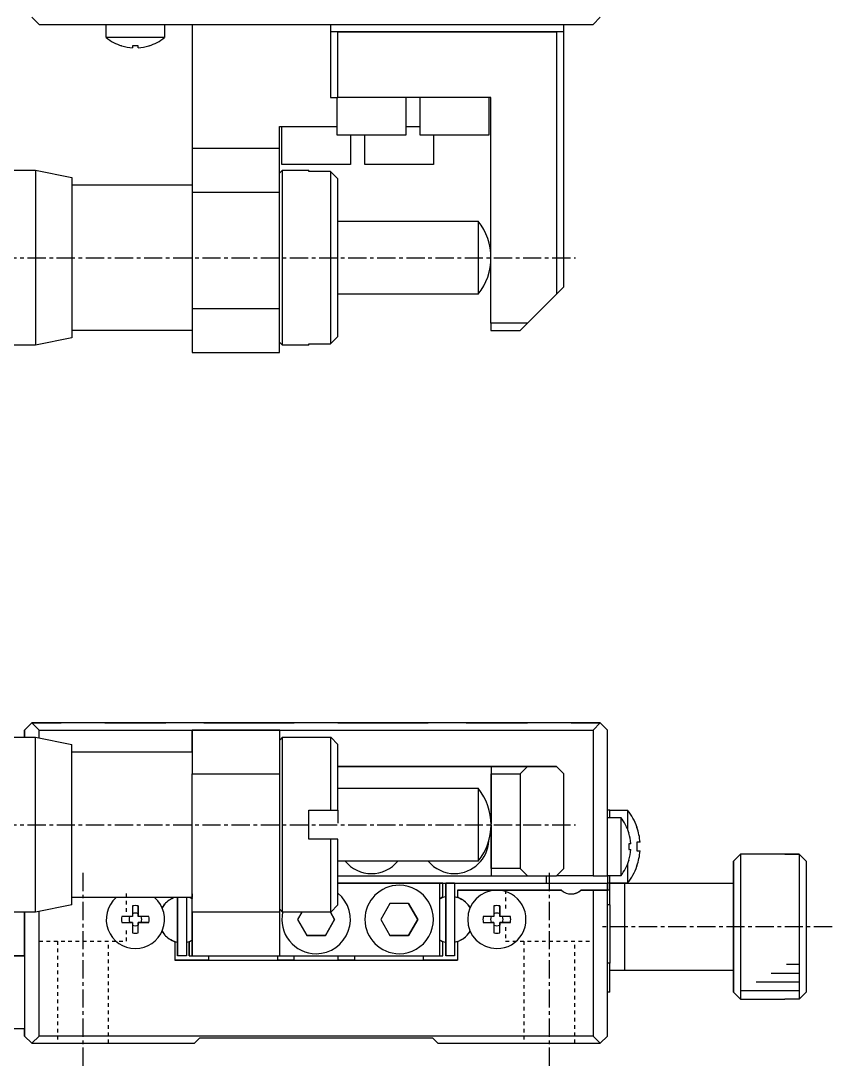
# Model space of a CAD drawing. Extents: x 78 to 245, y 86 to 237.
# Drawn here: x 189 to 244.7, y 85.9 to 157.8 of the extents above; entities that cross this region are included whole.
import ezdxf

# ---------------------------------------------------------------- set-up
doc = ezdxf.new("R2010")
doc.units = 0
doc.linetypes.add('CENTER', pattern=[2, 1.25, -0.25, 0.25, -0.25])
doc.linetypes.add('DOT', pattern=[0.5, 0.25, -0.25])
doc.layers.get('0').update_dxf_attribs({"linetype": 'CONTINUOUS'})
doc.layers.add('CENTER', color=1, linetype='CENTER')

msp = doc.modelspace()

# ---------------------------------------------------------------- linework, layer by layer
at = {"color": 7, "linetype": 'CONTINUOUS'}
for p, q in [((190.267, 157.54), (189.767, 158.04)), ((190.267, 157.54), (228.267, 157.539)), ((194.867, 156.642), (194.867, 157.54)), ((198.867, 157.54), (198.867, 156.642)), ((200.767, 157.54), (200.767, 149.04)), ((210.267, 157.54), (210.267, 157.039)), ((226.267, 157.039), (226.267, 157.539)), ((228.767, 158.039), (228.267, 157.539)), ((226.267, 157.039), (210.267, 157.039)), ((210.267, 157.039), (210.267, 152.539)), ((210.767, 157.039), (210.267, 157.039)), ((210.767, 157.039), (225.767, 157.039)), ((210.767, 152.539), (210.767, 157.039)), ((225.767, 157.039), (225.767, 139.039)), ((226.267, 157.039), (225.767, 157.039)), ((226.267, 139.539), (226.267, 157.039)), ((196.867, 156.642), (194.867, 156.642)), ((195.939, 156.085), (195.917, 156.085)), ((195.939, 156.085), (195.917, 156.085)), ((197.067, 156.084), (196.667, 156.084)), ((196.667, 156.084), (196.667, 155.953)), ((198.867, 156.642), (196.867, 156.642)), ((197.067, 155.953), (197.067, 156.084)), ((197.817, 156.084), (197.796, 156.084)), ((197.817, 156.084), (197.796, 156.084)), ((210.267, 152.539), (210.767, 152.539)), ((210.717, 149.94), (210.717, 152.539)), ((221.267, 152.539), (210.767, 152.539)), ((215.417, 152.539), (215.417, 149.94)), ((216.417, 149.939), (216.417, 152.539)), ((221.117, 152.539), (221.117, 149.939)), ((221.267, 137.039), (221.267, 152.539)), ((206.767, 149.04), (206.767, 150.54)), ((206.767, 150.54), (210.717, 150.539)), ((206.917, 147.94), (206.917, 150.54)), ((215.417, 150.539), (216.417, 150.539)), ((213.067, 149.94), (210.717, 149.94)), ((211.617, 149.94), (211.617, 147.94)), ((212.617, 147.939), (212.617, 149.94)), ((215.417, 149.94), (213.067, 149.94)), ((218.767, 149.939), (216.417, 149.939)), ((217.317, 149.939), (217.317, 147.939)), ((221.117, 149.939), (218.767, 149.939)), ((206.767, 149.04), (200.767, 149.04)), ((206.767, 149.04), (200.767, 149.04)), ((200.767, 149.04), (200.767, 146.04)), ((206.767, 146.04), (206.767, 149.04)), ((180.267, 147.54), (190.017, 147.54)), ((190.017, 147.54), (190.017, 141.673)), ((190.017, 147.54), (192.517, 147.04)), ((206.767, 147.34), (206.967, 147.54)), ((209.267, 147.94), (206.917, 147.94)), ((206.967, 135.54), (206.967, 147.54)), ((206.967, 147.54), (208.767, 147.54)), ((208.767, 147.456), (208.767, 147.54)), ((208.767, 147.456), (208.767, 147.54)), ((210.267, 147.456), (208.767, 147.456)), ((211.617, 147.94), (209.267, 147.94)), ((210.267, 147.456), (210.267, 135.623)), ((210.767, 146.948), (210.267, 147.456)), ((214.967, 147.939), (212.617, 147.939)), ((217.317, 147.939), (214.967, 147.939)), ((192.517, 147.04), (192.517, 141.662)), ((192.517, 147.04), (192.517, 146.54)), ((192.517, 146.79), (192.517, 141.656)), ((192.517, 146.79), (192.517, 146.54)), ((210.767, 136.131), (210.767, 146.948)), ((210.767, 146.183), (210.767, 146.948)), ((192.517, 146.54), (200.767, 146.54)), ((200.767, 146.04), (200.767, 138.04)), ((200.767, 146.04), (206.767, 146.04)), ((206.767, 138.04), (206.767, 146.04)), ((210.767, 144.039), (220.389, 144.039)), ((220.389, 144.039), (220.389, 141.595)), ((190.017, 141.673), (190.017, 135.54)), ((192.517, 141.662), (192.517, 136.04)), ((192.517, 141.656), (192.517, 136.29)), ((220.389, 141.595), (220.389, 139.039)), ((225.767, 139.039), (226.267, 139.539)), ((220.389, 139.039), (210.767, 139.039)), ((225.767, 139.039), (223.767, 137.039)), ((200.767, 138.04), (200.767, 135.04)), ((206.767, 138.04), (200.767, 138.04)), ((206.767, 135.04), (206.767, 138.04)), ((210.767, 136.131), (210.767, 136.896)), ((223.767, 137.039), (221.267, 137.039)), ((221.267, 137.039), (221.267, 136.539)), ((223.267, 136.539), (223.767, 137.039)), ((192.517, 136.04), (190.017, 135.54)), ((200.767, 136.54), (192.517, 136.54)), ((192.517, 136.54), (192.517, 136.29)), ((192.517, 136.54), (192.517, 136.04)), ((210.267, 135.623), (210.767, 136.131)), ((221.267, 136.539), (223.267, 136.539)), ((190.017, 135.54), (180.267, 135.54)), ((206.967, 135.54), (206.767, 135.74)), ((208.767, 135.54), (206.967, 135.54)), ((208.767, 135.623), (210.267, 135.623)), ((208.767, 135.54), (208.767, 135.623)), ((208.767, 135.54), (208.767, 135.623)), ((200.767, 135.04), (206.767, 135.04)), ((189.267, 109.119), (189.767, 109.619)), ((189.768, 109.619), (189.268, 109.119)), ((189.767, 109.619), (191.767, 109.619)), ((189.768, 109.619), (189.767, 109.619)), ((228.768, 109.619), (189.768, 109.619)), ((190.268, 109.119), (189.768, 109.619)), ((194.768, 109.619), (198.967, 109.619)), ((201.567, 109.619), (207.767, 109.619)), ((207.267, 109.619), (207.768, 109.619)), ((207.267, 109.619), (207.768, 109.619)), ((210.768, 109.619), (216.967, 109.619)), ((210.768, 109.619), (211.267, 109.619)), ((210.768, 109.619), (211.267, 109.619)), ((219.567, 109.619), (223.767, 109.619)), ((226.768, 109.619), (228.767, 109.619)), ((228.768, 109.619), (228.268, 109.119)), ((228.767, 109.619), (228.768, 109.619)), ((229.268, 109.119), (228.768, 109.619)), ((180.268, 108.619), (190.018, 108.619)), ((189.267, 108.619), (189.267, 109.119)), ((189.267, 109.119), (189.268, 109.119)), ((189.268, 109.119), (189.268, 108.619)), ((190.018, 108.619), (192.518, 108.119)), ((190.268, 109.119), (200.768, 109.119)), ((190.268, 108.57), (190.268, 109.119)), ((200.768, 107.619), (200.768, 109.119)), ((200.768, 109.119), (200.768, 106.119)), ((200.768, 109.119), (206.768, 109.119)), ((206.768, 109.119), (200.768, 109.119)), ((200.768, 109.119), (200.768, 109.119)), ((206.768, 109.119), (228.268, 109.119)), ((206.768, 106.119), (206.768, 109.119)), ((206.768, 109.119), (206.768, 109.119)), ((206.768, 108.42), (206.968, 108.619)), ((206.968, 108.619), (210.268, 108.619)), ((210.268, 108.619), (210.768, 108.119)), ((228.268, 109.119), (228.268, 99.119)), ((229.268, 99.119), (229.268, 109.119)), ((192.518, 107.619), (200.768, 107.619)), ((221.268, 106.619), (210.768, 106.619)), ((210.768, 106.619), (225.768, 106.619)), ((223.768, 106.619), (221.268, 106.619)), ((221.268, 106.619), (221.268, 102.66)), ((221.268, 106.619), (221.268, 106.619)), ((221.268, 106.619), (221.268, 106.119)), ((223.268, 106.119), (223.768, 106.619)), ((225.768, 106.619), (223.768, 106.619)), ((225.768, 106.619), (225.768, 106.619)), ((225.768, 106.619), (226.268, 106.119)), ((200.768, 96.619), (200.768, 106.119)), ((200.768, 106.119), (206.768, 106.119)), ((206.768, 96.619), (206.768, 106.119)), ((221.268, 99.619), (221.268, 106.119)), ((221.268, 106.119), (223.268, 106.119)), ((223.268, 106.119), (223.268, 99.619)), ((226.268, 99.619), (226.268, 106.119)), ((210.768, 105.119), (220.39, 105.119)), ((220.39, 105.119), (220.39, 100.119)), ((208.768, 101.619), (208.768, 103.619)), ((208.768, 103.619), (210.268, 103.619)), ((210.268, 103.619), (210.768, 103.619)), ((210.768, 103.62), (210.768, 102.725)), ((229.417, 103.619), (229.268, 103.619)), ((229.417, 103.619), (229.268, 103.619)), ((229.417, 103.619), (230.64, 103.619)), ((229.417, 103.119), (229.417, 103.619)), ((229.417, 103.619), (229.417, 103.619)), ((229.417, 103.619), (229.417, 103.619)), ((230.64, 103.619), (230.64, 102.305)), ((229.268, 103.119), (230.166, 103.119)), ((230.166, 103.119), (230.166, 99.119)), ((221.268, 102.579), (221.268, 99.119)), ((230.723, 102.048), (230.723, 102.069)), ((230.723, 102.069), (230.723, 102.048)), ((231.282, 102.436), (231.282, 102.469)), ((231.282, 102.469), (231.282, 102.436)), ((210.268, 101.619), (208.768, 101.619)), ((210.768, 101.619), (210.268, 101.619)), ((231.495, 101.419), (231.282, 101.419)), ((231.282, 101.419), (231.282, 100.819)), ((230.855, 101.319), (230.723, 101.319)), ((230.723, 101.319), (230.723, 100.919)), ((230.723, 100.919), (230.855, 100.919)), ((231.282, 100.819), (231.495, 100.819)), ((237.917, 100.119), (238.417, 100.619)), ((238.417, 100.619), (241.417, 100.619)), ((238.417, 90.619), (238.417, 100.619)), ((241.417, 100.619), (241.417, 100.594)), ((220.39, 100.119), (210.768, 100.119)), ((230.64, 99.934), (230.64, 98.619)), ((230.723, 100.191), (230.723, 100.169)), ((230.723, 100.169), (230.723, 100.191)), ((237.917, 100.119), (237.917, 91.119)), ((237.917, 98.619), (237.917, 100.119)), ((241.417, 100.594), (242.417, 100.594)), ((242.417, 100.594), (241.417, 100.594)), ((242.417, 100.594), (242.417, 90.645)), ((242.917, 100.092), (242.417, 100.594)), ((242.917, 91.147), (242.917, 100.092)), ((223.268, 99.619), (221.268, 99.619)), ((221.268, 99.619), (221.268, 99.119)), ((223.768, 99.119), (223.268, 99.619)), ((226.268, 99.619), (225.768, 99.119)), ((231.282, 99.803), (231.282, 99.769)), ((231.282, 99.769), (231.282, 99.803)), ((210.768, 99.119), (221.268, 99.119)), ((217.768, 98.619), (210.768, 98.619)), ((210.768, 98.619), (217.768, 98.619)), ((210.768, 98.619), (225.067, 98.619)), ((217.768, 93.619), (217.768, 98.619)), ((217.968, 98.619), (217.768, 98.619)), ((217.768, 98.619), (217.768, 98.619)), ((217.968, 97.664), (217.968, 98.619)), ((218.167, 98.619), (218.167, 97.678)), ((218.168, 93.619), (218.168, 98.619)), ((218.768, 98.619), (218.168, 98.619)), ((218.768, 98.619), (229.267, 98.619)), ((218.768, 98.619), (218.768, 93.619)), ((221.268, 99.119), (223.768, 99.119)), ((221.268, 99.119), (221.268, 99.119)), ((223.768, 99.119), (225.768, 99.119)), ((225.067, 98.619), (225.067, 99.119)), ((228.268, 99.119), (225.768, 99.119)), ((228.268, 99.119), (229.268, 99.119)), ((229.267, 99.119), (229.267, 98.619)), ((229.267, 98.619), (229.267, 98.119)), ((229.267, 98.119), (229.267, 98.619)), ((230.166, 99.119), (229.268, 99.119)), ((229.417, 98.619), (229.417, 99.119)), ((229.417, 98.619), (230.417, 98.619)), ((230.64, 98.619), (229.417, 98.619)), ((229.417, 98.119), (229.417, 98.619)), ((230.417, 98.619), (237.917, 98.619)), ((230.417, 98.619), (230.417, 92.619)), ((230.417, 98.619), (230.417, 92.619)), ((237.917, 98.619), (237.917, 92.619)), ((237.917, 92.619), (237.917, 98.619)), ((200.768, 97.871), (200.768, 97.619)), ((218.167, 97.769), (218.167, 97.678)), ((218.167, 97.769), (218.167, 97.678)), ((218.167, 97.769), (218.167, 97.678)), ((218.167, 97.769), (218.167, 97.678)), ((218.167, 97.769), (218.167, 97.678)), ((218.167, 97.769), (218.167, 97.678)), ((218.167, 97.769), (218.167, 97.678)), ((218.167, 97.678), (218.167, 97.769)), ((218.167, 97.678), (218.167, 97.769)), ((218.167, 97.678), (218.167, 97.769)), ((218.167, 97.678), (218.167, 97.769)), ((218.167, 97.678), (218.167, 97.769)), ((218.167, 97.678), (218.167, 97.769)), ((218.167, 97.678), (218.167, 97.769)), ((218.168, 97.769), (218.168, 94.469)), ((218.168, 97.678), (218.168, 97.769)), ((221.667, 98.119), (218.967, 98.119)), ((218.967, 98.119), (218.967, 97.664)), ((218.967, 98.119), (218.968, 98.119)), ((218.968, 98.119), (221.668, 98.119)), ((218.968, 98.119), (218.968, 97.664)), ((226.105, 98.119), (221.668, 98.119)), ((221.668, 98.119), (226.106, 98.119)), ((222.267, 98.119), (226.106, 98.119)), ((222.267, 98.119), (226.105, 98.119)), ((222.268, 98.119), (226.106, 98.119)), ((222.268, 98.119), (226.106, 98.119)), ((226.106, 98.119), (226.106, 98.119)), ((226.768, 97.869), (226.783, 97.87)), ((226.783, 97.87), (226.812, 97.87)), ((226.812, 97.87), (226.841, 97.872)), ((226.841, 97.872), (226.87, 97.875)), ((226.87, 97.875), (226.899, 97.878)), ((226.899, 97.878), (226.956, 97.887)), ((226.956, 97.887), (226.993, 97.895)), ((226.993, 97.895), (227.035, 97.906)), ((227.035, 97.906), (227.066, 97.915)), ((227.066, 97.915), (227.097, 97.925)), ((227.097, 97.925), (227.127, 97.936)), ((227.127, 97.936), (227.156, 97.948)), ((227.156, 97.948), (227.215, 97.975)), ((227.215, 97.975), (227.271, 98.005)), ((227.271, 98.005), (227.307, 98.027)), ((227.307, 98.027), (227.339, 98.049)), ((227.339, 98.049), (227.37, 98.071)), ((227.37, 98.071), (227.4, 98.095)), ((227.4, 98.095), (227.429, 98.119)), ((227.428, 98.119), (228.267, 98.119)), ((227.428, 98.119), (228.267, 98.119)), ((228.267, 98.119), (227.428, 98.119)), ((227.429, 98.119), (228.268, 98.119)), ((227.429, 98.119), (228.268, 98.119)), ((227.429, 98.119), (228.268, 98.119)), ((228.267, 98.119), (229.267, 98.119)), ((228.268, 98.119), (228.268, 88.119)), ((229.268, 98.119), (228.268, 98.119)), ((229.267, 98.119), (229.267, 98.119)), ((229.267, 98.119), (229.267, 98.119)), ((229.268, 98.119), (229.267, 98.119)), ((229.268, 88.119), (229.268, 98.119)), ((229.417, 98.119), (229.268, 98.119)), ((229.417, 98.119), (229.268, 98.119)), ((229.417, 98.119), (229.268, 98.119)), ((229.417, 98.119), (229.268, 98.119)), ((229.417, 97.119), (229.417, 98.119)), ((192.518, 97.119), (190.018, 96.619)), ((200.768, 97.619), (192.518, 97.619)), ((196.668, 97.048), (196.668, 96.319)), ((197.068, 97.048), (197.068, 96.506)), ((197.068, 96.319), (197.068, 97.048)), ((199.491, 97.619), (199.274, 97.494)), ((199.768, 93.619), (199.768, 97.619)), ((199.768, 97.619), (199.768, 94.469)), ((200.368, 97.619), (200.368, 93.619)), ((200.644, 97.619), (200.768, 97.548)), ((200.768, 97.548), (200.645, 97.619)), ((200.767, 97.548), (200.767, 97.545)), ((200.767, 97.545), (200.767, 97.548)), ((200.768, 93.619), (200.768, 97.619)), ((210.768, 97.119), (210.268, 96.619)), ((214.333, 97.219), (213.698, 96.119)), ((215.603, 97.219), (214.333, 97.219)), ((215.603, 97.219), (216.238, 96.119)), ((216.238, 96.119), (215.603, 97.219)), ((217.968, 97.664), (217.768, 97.548)), ((218.967, 97.664), (219.234, 97.51)), ((218.967, 97.664), (218.968, 97.664)), ((218.968, 97.664), (219.261, 97.494)), ((221.468, 97.048), (221.468, 96.319)), ((221.868, 97.048), (221.868, 96.506)), ((221.868, 96.319), (221.868, 97.048)), ((229.417, 97.119), (229.417, 93.119)), ((190.018, 96.619), (180.268, 96.619)), ((189.267, 94.369), (189.267, 96.619)), ((189.267, 96.619), (189.267, 95.619)), ((189.267, 93.619), (189.267, 96.619)), ((189.268, 96.619), (189.268, 88.119)), ((190.268, 88.119), (190.268, 96.669)), ((196.668, 96.319), (195.939, 96.319)), ((197.068, 96.506), (197.068, 96.319)), ((197.796, 96.319), (197.068, 96.319)), ((200.768, 96.619), (200.768, 93.619)), ((206.768, 96.619), (200.768, 96.619)), ((206.968, 96.619), (206.768, 96.819)), ((206.768, 93.619), (206.768, 96.619)), ((210.268, 96.619), (206.968, 96.619)), ((208.286, 96.619), (207.998, 96.119)), ((210.249, 96.619), (210.538, 96.119)), ((210.538, 96.119), (210.249, 96.619)), ((221.468, 96.319), (220.739, 96.319)), ((221.868, 96.506), (221.868, 96.319)), ((222.596, 96.319), (221.868, 96.319)), ((189.267, 95.619), (189.267, 94.369)), ((195.939, 95.919), (196.481, 95.919)), ((195.939, 95.919), (196.668, 95.919)), ((196.668, 95.919), (196.481, 95.919)), ((196.668, 95.919), (196.668, 95.191)), ((197.254, 95.919), (197.068, 95.919)), ((197.068, 95.919), (197.796, 95.919)), ((197.068, 95.919), (197.068, 95.733)), ((197.068, 95.191), (197.068, 95.919)), ((197.068, 95.191), (197.068, 95.733)), ((197.796, 95.919), (197.254, 95.919)), ((207.998, 96.119), (208.633, 95.019)), ((210.538, 96.119), (209.903, 95.019)), ((209.903, 95.019), (210.538, 96.119)), ((213.698, 96.119), (214.333, 95.019)), ((216.238, 96.119), (215.603, 95.019)), ((215.603, 95.019), (216.238, 96.119)), ((220.739, 95.919), (221.281, 95.919)), ((220.739, 95.919), (221.468, 95.919)), ((221.468, 95.919), (221.281, 95.919)), ((221.468, 95.919), (221.468, 95.191)), ((221.868, 95.919), (221.868, 95.733)), ((222.054, 95.919), (221.868, 95.919)), ((221.868, 95.191), (221.868, 95.919)), ((221.868, 95.919), (222.596, 95.919)), ((221.868, 95.191), (221.868, 95.733)), ((222.596, 95.919), (222.054, 95.919)), ((209.903, 95.019), (208.633, 95.019)), ((208.633, 95.019), (209.903, 95.019)), ((215.603, 95.019), (214.333, 95.019)), ((214.333, 95.019), (215.603, 95.019)), ((199.274, 94.745), (199.568, 94.575)), ((199.568, 94.575), (199.568, 93.319)), ((199.767, 94.561), (199.767, 93.619)), ((199.767, 94.561), (199.767, 94.469)), ((199.767, 94.469), (199.767, 94.561)), ((199.767, 94.561), (199.767, 94.469)), ((199.767, 94.469), (199.767, 94.561)), ((199.767, 94.561), (199.767, 94.469)), ((199.767, 94.469), (199.767, 94.561)), ((199.767, 94.561), (199.767, 94.469)), ((199.767, 94.469), (199.767, 94.561)), ((199.767, 94.561), (199.767, 94.469)), ((199.767, 94.469), (199.767, 94.561)), ((199.767, 94.561), (199.767, 94.469)), ((199.767, 94.469), (199.767, 94.561)), ((199.767, 94.469), (199.767, 94.561)), ((199.767, 94.56), (199.767, 94.469)), ((199.768, 94.469), (199.768, 94.561)), ((200.768, 94.691), (200.567, 94.575)), ((200.567, 93.619), (200.567, 94.575)), ((200.567, 94.575), (200.568, 94.575)), ((200.568, 94.575), (200.768, 94.691)), ((200.568, 94.575), (200.568, 93.619)), ((217.768, 94.69), (217.968, 94.575)), ((217.968, 93.619), (217.968, 94.575)), ((218.167, 94.561), (218.167, 94.469)), ((218.167, 94.469), (218.167, 94.561)), ((218.167, 94.561), (218.167, 94.469)), ((218.167, 94.469), (218.167, 94.561)), ((218.167, 94.561), (218.167, 94.469)), ((218.167, 94.469), (218.167, 94.561)), ((218.167, 94.561), (218.167, 94.469)), ((218.167, 94.469), (218.167, 94.561)), ((218.167, 94.561), (218.167, 94.469)), ((218.167, 94.469), (218.167, 94.561)), ((218.167, 94.561), (218.167, 94.469)), ((218.167, 94.469), (218.167, 94.561)), ((218.167, 94.469), (218.167, 94.561)), ((218.167, 94.561), (218.167, 93.619)), ((218.167, 94.56), (218.167, 94.469)), ((218.168, 94.469), (218.168, 94.561)), ((219.234, 94.729), (218.967, 94.575)), ((218.967, 94.575), (218.967, 93.319)), ((218.968, 94.575), (218.967, 94.575)), ((219.261, 94.745), (218.968, 94.575)), ((218.968, 94.575), (218.968, 93.319)), ((189.267, 93.619), (180.767, 93.619)), ((182.267, 93.619), (189.267, 93.619)), ((189.267, 93.619), (189.267, 88.619)), ((189.267, 93.619), (189.267, 93.619)), ((199.767, 93.619), (199.768, 93.619)), ((200.368, 93.619), (199.768, 93.619)), ((200.568, 93.619), (200.567, 93.619)), ((200.568, 93.619), (200.768, 93.619)), ((200.768, 93.619), (206.768, 93.619)), ((200.768, 93.619), (200.768, 93.619)), ((201.917, 93.319), (201.917, 93.619)), ((206.617, 93.619), (206.617, 93.319)), ((206.768, 93.619), (217.768, 93.619)), ((207.767, 93.319), (207.767, 93.619)), ((210.767, 93.619), (210.767, 93.319)), ((211.917, 93.319), (211.917, 93.619)), ((216.617, 93.619), (216.617, 93.319)), ((217.768, 93.619), (217.968, 93.619)), ((218.167, 93.619), (218.168, 93.619)), ((218.768, 93.619), (218.168, 93.619)), ((199.568, 93.319), (218.968, 93.319)), ((201.767, 93.319), (199.568, 93.319)), ((201.917, 93.319), (201.767, 93.319)), ((201.767, 93.319), (201.917, 93.319)), ((201.767, 93.319), (201.768, 93.319)), ((201.768, 93.319), (206.768, 93.319)), ((206.768, 93.319), (206.617, 93.319)), ((206.617, 93.319), (206.767, 93.319)), ((206.768, 93.319), (206.767, 93.319)), ((207.767, 93.319), (206.768, 93.319)), ((207.517, 93.319), (211.017, 93.319)), ((207.517, 93.319), (211.017, 93.319)), ((211.767, 93.319), (210.767, 93.319)), ((211.767, 93.319), (211.917, 93.319)), ((211.767, 93.319), (211.768, 93.319)), ((211.917, 93.319), (211.767, 93.319)), ((211.768, 93.319), (216.768, 93.319)), ((216.617, 93.319), (216.767, 93.319)), ((216.768, 93.319), (216.617, 93.319)), ((216.768, 93.319), (216.767, 93.319)), ((218.967, 93.319), (216.768, 93.319)), ((218.968, 93.319), (218.967, 93.319)), ((229.417, 91.119), (229.417, 93.119)), ((230.417, 92.619), (229.417, 92.619)), ((237.917, 92.619), (230.417, 92.619)), ((237.917, 91.119), (237.917, 92.619)), ((229.417, 91.119), (229.268, 91.119)), ((238.417, 90.619), (237.917, 91.119)), ((241.417, 90.619), (238.417, 90.619)), ((241.417, 90.645), (241.417, 90.619)), ((242.417, 90.645), (241.417, 90.645)), ((242.417, 90.645), (242.917, 91.147)), ((189.267, 88.619), (182.267, 88.619)), ((189.267, 88.119), (189.267, 88.619)), ((189.767, 87.619), (189.267, 88.119)), ((189.268, 88.119), (189.267, 88.119)), ((189.268, 88.119), (189.768, 87.619)), ((189.768, 87.619), (190.268, 88.119)), ((228.268, 88.119), (190.268, 88.119)), ((201.268, 87.969), (200.918, 87.619)), ((217.268, 87.969), (201.268, 87.969)), ((217.267, 87.969), (217.617, 87.619)), ((217.618, 87.619), (217.268, 87.969)), ((228.268, 88.119), (228.768, 87.619)), ((228.768, 87.619), (229.268, 88.119)), ((189.767, 87.619), (189.768, 87.619)), ((189.768, 87.619), (200.918, 87.619)), ((217.617, 87.619), (217.618, 87.619)), ((217.618, 87.619), (228.768, 87.619))]:
    msp.add_line(p, q, dxfattribs=at)
at = {"color": 9, "linetype": 'CONTINUOUS'}
for p, q in [((229.417, 98.619), (229.267, 98.619)), ((219.261, 97.494), (219.261, 97.494)), ((219.59, 97.242), (219.59, 97.242)), ((229.417, 97.119), (229.268, 97.119)), ((219.59, 94.997), (219.59, 94.997)), ((219.261, 94.745), (219.261, 94.745)), ((229.417, 93.119), (229.268, 93.119))]:
    msp.add_line(p, q, dxfattribs=at)
at = {"color": 3, "linetype": 'DOT'}
for p, q in [((196.267, 96.648), (196.267, 98.119)), ((222.268, 98.119), (222.268, 96.648)), ((196.268, 94.619), (196.268, 95.59)), ((222.267, 95.59), (222.267, 94.619)), ((190.267, 94.619), (196.267, 94.619)), ((191.517, 94.619), (191.517, 87.619)), ((195.018, 87.619), (195.018, 94.619)), ((222.267, 94.619), (228.267, 94.619)), ((223.517, 94.619), (223.517, 87.619)), ((227.017, 87.619), (227.017, 94.619))]:
    msp.add_line(p, q, dxfattribs=at)
at = {"color": 3, "linetype": 'CONTINUOUS'}
for p, q in [((242.417, 93.019), (241.535, 93.019)), ((242.417, 92.419), (240.496, 92.419)), ((242.417, 91.819), (239.456, 91.819)), ((242.417, 91.219), (238.417, 91.219))]:
    msp.add_line(p, q, dxfattribs=at)
at = {"color": 7, "linetype": 'CONTINUOUS'}
for points in [[(190.018, 96.62, 0), (190.018, 96.621, 0), (190.018, 96.627, 0), (190.018, 96.636, 0), (190.018, 96.648, 0), (190.018, 96.665, 0), (190.018, 96.684, 0), (190.018, 96.708, 0), (190.018, 96.735, 0), (190.018, 96.765, 0), (190.018, 96.799, 0), (190.018, 96.837, 0), (190.018, 96.878, 0), (190.018, 96.922, 0), (190.018, 96.97, 0), (190.018, 97.022, 0), (190.018, 97.076, 0), (190.018, 97.134, 0), (190.018, 97.195, 0), (190.018, 97.26, 0), (190.018, 97.328, 0), (190.018, 97.399, 0), (190.018, 97.473, 0), (190.018, 97.55, 0), (190.018, 97.631, 0), (190.018, 97.714, 0), (190.018, 97.8, 0), (190.018, 97.889, 0), (190.018, 97.981, 0), (190.018, 98.076, 0), (190.018, 98.174, 0), (190.018, 98.274, 0), (190.018, 98.377, 0), (190.018, 98.482, 0), (190.018, 98.59, 0), (190.018, 98.7, 0), (190.018, 98.813, 0), (190.018, 98.928, 0), (190.018, 99.045, 0), (190.018, 99.165, 0), (190.018, 99.286, 0), (190.018, 99.409, 0), (190.018, 99.535, 0), (190.018, 99.662, 0), (190.018, 99.791, 0), (190.018, 99.922, 0), (190.018, 100.054, 0), (190.018, 100.188, 0), (190.018, 100.323, 0), (190.018, 100.46, 0), (190.018, 100.598, 0), (190.018, 100.737, 0), (190.018, 100.878, 0), (190.018, 101.019, 0), (190.018, 101.162, 0), (190.018, 101.305, 0), (190.018, 101.449, 0), (190.018, 101.594, 0), (190.018, 101.739, 0), (190.018, 101.885, 0), (190.018, 102.031, 0), (190.018, 102.178, 0), (190.018, 102.325, 0), (190.018, 102.472, 0), (190.018, 102.619, 0), (190.018, 102.767, 0), (190.018, 102.914, 0), (190.018, 103.061, 0), (190.018, 103.208, 0), (190.018, 103.354, 0), (190.018, 103.5, 0), (190.018, 103.645, 0), (190.018, 103.79, 0), (190.018, 103.934, 0), (190.018, 104.077, 0), (190.018, 104.22, 0), (190.018, 104.361, 0), (190.018, 104.502, 0), (190.018, 104.641, 0), (190.018, 104.779, 0), (190.018, 104.916, 0), (190.018, 105.051, 0), (190.018, 105.185, 0), (190.018, 105.317, 0), (190.018, 105.448, 0), (190.018, 105.577, 0), (190.018, 105.704, 0), (190.018, 105.829, 0), (190.018, 105.953, 0), (190.018, 106.074, 0), (190.018, 106.194, 0), (190.018, 106.311, 0), (190.018, 106.426, 0), (190.018, 106.539, 0), (190.018, 106.649, 0), (190.018, 106.757, 0), (190.018, 106.862, 0), (190.018, 106.965, 0), (190.018, 107.065, 0), (190.018, 107.163, 0), (190.018, 107.258, 0), (190.018, 107.35, 0), (190.018, 107.439, 0), (190.018, 107.525, 0), (190.018, 107.608, 0), (190.018, 107.689, 0), (190.018, 107.766, 0), (190.018, 107.84, 0), (190.018, 107.911, 0), (190.018, 107.979, 0), (190.018, 108.043, 0), (190.018, 108.105, 0), (190.018, 108.163, 0), (190.018, 108.217, 0), (190.018, 108.269, 0), (190.018, 108.317, 0), (190.018, 108.361, 0), (190.018, 108.402, 0), (190.018, 108.44, 0), (190.018, 108.474, 0), (190.018, 108.504, 0), (190.018, 108.531, 0), (190.018, 108.555, 0), (190.018, 108.574, 0), (190.018, 108.591, 0), (190.018, 108.603, 0), (190.018, 108.612, 0), (190.018, 108.618, 0), (190.018, 108.619, 0)], [(206.968, 96.62, 0), (206.968, 96.621, 0), (206.968, 96.627, 0), (206.968, 96.636, 0), (206.968, 96.648, 0), (206.968, 96.665, 0), (206.968, 96.684, 0), (206.968, 96.708, 0), (206.968, 96.735, 0), (206.968, 96.765, 0), (206.968, 96.799, 0), (206.968, 96.837, 0), (206.968, 96.878, 0), (206.968, 96.922, 0), (206.968, 96.97, 0), (206.968, 97.022, 0), (206.968, 97.076, 0), (206.968, 97.134, 0), (206.968, 97.195, 0), (206.968, 97.26, 0), (206.968, 97.328, 0), (206.968, 97.399, 0), (206.968, 97.473, 0), (206.968, 97.55, 0), (206.968, 97.631, 0), (206.968, 97.714, 0), (206.968, 97.8, 0), (206.968, 97.889, 0), (206.968, 97.981, 0), (206.968, 98.076, 0), (206.968, 98.174, 0), (206.968, 98.274, 0), (206.968, 98.377, 0), (206.968, 98.482, 0), (206.968, 98.59, 0), (206.968, 98.7, 0), (206.968, 98.813, 0), (206.968, 98.928, 0), (206.968, 99.045, 0), (206.968, 99.165, 0), (206.968, 99.286, 0), (206.968, 99.409, 0), (206.968, 99.535, 0), (206.968, 99.662, 0), (206.968, 99.791, 0), (206.968, 99.922, 0), (206.968, 100.054, 0), (206.968, 100.188, 0), (206.968, 100.323, 0), (206.968, 100.46, 0), (206.968, 100.598, 0), (206.968, 100.737, 0), (206.968, 100.878, 0), (206.968, 101.019, 0), (206.968, 101.162, 0), (206.968, 101.305, 0), (206.968, 101.449, 0), (206.968, 101.594, 0), (206.968, 101.739, 0), (206.968, 101.885, 0), (206.968, 102.031, 0), (206.968, 102.178, 0), (206.968, 102.325, 0), (206.968, 102.472, 0), (206.968, 102.619, 0), (206.968, 102.767, 0), (206.968, 102.914, 0), (206.968, 103.061, 0), (206.968, 103.208, 0), (206.968, 103.354, 0), (206.968, 103.5, 0), (206.968, 103.645, 0), (206.968, 103.79, 0), (206.968, 103.934, 0), (206.968, 104.077, 0), (206.968, 104.22, 0), (206.968, 104.361, 0), (206.968, 104.502, 0), (206.968, 104.641, 0), (206.968, 104.779, 0), (206.968, 104.916, 0), (206.968, 105.051, 0), (206.968, 105.185, 0), (206.968, 105.317, 0), (206.968, 105.448, 0), (206.968, 105.577, 0), (206.968, 105.704, 0), (206.968, 105.829, 0), (206.968, 105.953, 0), (206.968, 106.074, 0), (206.968, 106.194, 0), (206.968, 106.311, 0), (206.968, 106.426, 0), (206.968, 106.539, 0), (206.968, 106.649, 0), (206.968, 106.757, 0), (206.968, 106.862, 0), (206.968, 106.965, 0), (206.968, 107.065, 0), (206.968, 107.163, 0), (206.968, 107.258, 0), (206.968, 107.35, 0), (206.968, 107.439, 0), (206.968, 107.525, 0), (206.968, 107.608, 0), (206.968, 107.689, 0), (206.968, 107.766, 0), (206.968, 107.84, 0), (206.968, 107.911, 0), (206.968, 107.979, 0), (206.968, 108.043, 0), (206.968, 108.105, 0), (206.968, 108.163, 0), (206.968, 108.217, 0), (206.968, 108.269, 0), (206.968, 108.317, 0), (206.968, 108.361, 0), (206.968, 108.402, 0), (206.968, 108.44, 0), (206.968, 108.474, 0), (206.968, 108.504, 0), (206.968, 108.531, 0), (206.968, 108.555, 0), (206.968, 108.574, 0), (206.968, 108.591, 0), (206.968, 108.603, 0), (206.968, 108.612, 0), (206.968, 108.618, 0), (206.968, 108.619, 0)], [(210.268, 103.619, 0), (210.268, 103.684, 0), (210.268, 103.749, 0), (210.268, 103.813, 0), (210.268, 103.878, 0), (210.268, 103.942, 0), (210.268, 104.006, 0), (210.268, 104.07, 0), (210.268, 104.134, 0), (210.268, 104.197, 0), (210.268, 104.261, 0), (210.268, 104.324, 0), (210.268, 104.387, 0), (210.268, 104.45, 0), (210.268, 104.512, 0), (210.268, 104.575, 0), (210.268, 104.637, 0), (210.268, 104.698, 0), (210.268, 104.76, 0), (210.268, 104.821, 0), (210.268, 104.882, 0), (210.268, 104.943, 0), (210.268, 105.004, 0), (210.268, 105.064, 0), (210.268, 105.124, 0), (210.268, 105.183, 0), (210.268, 105.243, 0), (210.268, 105.302, 0), (210.268, 105.36, 0), (210.268, 105.419, 0), (210.268, 105.477, 0), (210.268, 105.534, 0), (210.268, 105.592, 0), (210.268, 105.649, 0), (210.268, 105.705, 0), (210.268, 105.762, 0), (210.268, 105.817, 0), (210.268, 105.873, 0), (210.268, 105.928, 0), (210.268, 105.983, 0), (210.268, 106.037, 0), (210.268, 106.091, 0), (210.268, 106.144, 0), (210.268, 106.197, 0), (210.268, 106.25, 0), (210.268, 106.302, 0), (210.268, 106.354, 0), (210.268, 106.405, 0), (210.268, 106.456, 0), (210.268, 106.506, 0), (210.268, 106.556, 0), (210.268, 106.605, 0), (210.268, 106.654, 0), (210.268, 106.703, 0), (210.268, 106.751, 0), (210.268, 106.798, 0), (210.268, 106.845, 0), (210.268, 106.892, 0), (210.268, 106.938, 0), (210.268, 106.983, 0), (210.268, 107.028, 0), (210.268, 107.072, 0), (210.268, 107.116, 0), (210.268, 107.159, 0), (210.268, 107.202, 0), (210.268, 107.244, 0), (210.268, 107.286, 0), (210.268, 107.327, 0), (210.268, 107.367, 0), (210.268, 107.407, 0), (210.268, 107.447, 0), (210.268, 107.486, 0), (210.268, 107.524, 0), (210.268, 107.561, 0), (210.268, 107.598, 0), (210.268, 107.635, 0), (210.268, 107.671, 0), (210.268, 107.706, 0), (210.268, 107.74, 0), (210.268, 107.774, 0), (210.268, 107.808, 0), (210.268, 107.84, 0), (210.268, 107.872, 0), (210.268, 107.904, 0), (210.268, 107.935, 0), (210.268, 107.965, 0), (210.268, 107.995, 0), (210.268, 108.023, 0), (210.268, 108.052, 0), (210.268, 108.079, 0), (210.268, 108.106, 0), (210.268, 108.133, 0), (210.268, 108.158, 0), (210.268, 108.183, 0), (210.268, 108.207, 0), (210.268, 108.231, 0), (210.268, 108.254, 0), (210.268, 108.276, 0), (210.268, 108.298, 0), (210.268, 108.319, 0), (210.268, 108.339, 0), (210.268, 108.359, 0), (210.268, 108.377, 0), (210.268, 108.396, 0), (210.268, 108.413, 0), (210.268, 108.43, 0), (210.268, 108.446, 0), (210.268, 108.461, 0), (210.268, 108.476, 0), (210.268, 108.49, 0), (210.268, 108.503, 0), (210.268, 108.516, 0), (210.268, 108.527, 0), (210.268, 108.539, 0), (210.268, 108.549, 0), (210.268, 108.559, 0), (210.268, 108.568, 0), (210.268, 108.576, 0), (210.268, 108.583, 0), (210.268, 108.59, 0), (210.268, 108.596, 0), (210.268, 108.602, 0), (210.268, 108.606, 0), (210.268, 108.61, 0), (210.268, 108.614, 0), (210.268, 108.616, 0), (210.268, 108.618, 0), (210.268, 108.619, 0), (210.268, 108.619, 0)], [(192.518, 97.12, 0), (192.518, 97.121, 0), (192.518, 97.126, 0), (192.518, 97.134, 0), (192.518, 97.146, 0), (192.518, 97.161, 0), (192.518, 97.179, 0), (192.518, 97.201, 0), (192.518, 97.225, 0), (192.518, 97.253, 0), (192.518, 97.284, 0), (192.518, 97.319, 0), (192.518, 97.356, 0), (192.518, 97.397, 0), (192.518, 97.441, 0), (192.518, 97.488, 0), (192.518, 97.538, 0), (192.518, 97.591, 0), (192.518, 97.647, 0), (192.518, 97.707, 0), (192.518, 97.769, 0), (192.518, 97.834, 0), (192.518, 97.902, 0), (192.518, 97.973, 0), (192.518, 98.046, 0), (192.518, 98.123, 0), (192.518, 98.202, 0), (192.518, 98.284, 0), (192.518, 98.368, 0), (192.518, 98.455, 0), (192.518, 98.544, 0), (192.518, 98.636, 0), (192.518, 98.73, 0), (192.518, 98.827, 0), (192.518, 98.926, 0), (192.518, 99.027, 0), (192.518, 99.13, 0), (192.518, 99.236, 0), (192.518, 99.343, 0), (192.518, 99.453, 0), (192.518, 99.564, 0), (192.518, 99.677, 0), (192.518, 99.792, 0), (192.518, 99.909, 0), (192.518, 100.027, 0), (192.518, 100.147, 0), (192.518, 100.268, 0), (192.518, 100.391, 0), (192.518, 100.515, 0), (192.518, 100.64, 0), (192.518, 100.767, 0), (192.518, 100.894, 0), (192.518, 101.023, 0), (192.518, 101.153, 0), (192.518, 101.283, 0), (192.518, 101.414, 0), (192.518, 101.546, 0), (192.518, 101.679, 0), (192.518, 101.812, 0), (192.518, 101.946, 0), (192.518, 102.08, 0), (192.518, 102.215, 0), (192.518, 102.35, 0), (192.518, 102.484, 0), (192.518, 102.619, 0), (192.518, 102.754, 0), (192.518, 102.889, 0), (192.518, 103.024, 0), (192.518, 103.159, 0), (192.518, 103.293, 0), (192.518, 103.426, 0), (192.518, 103.56, 0), (192.518, 103.692, 0), (192.518, 103.825, 0), (192.518, 103.956, 0), (192.518, 104.086, 0), (192.518, 104.216, 0), (192.518, 104.345, 0), (192.518, 104.472, 0), (192.518, 104.599, 0), (192.518, 104.724, 0), (192.518, 104.848, 0), (192.518, 104.971, 0), (192.518, 105.092, 0), (192.518, 105.212, 0), (192.518, 105.33, 0), (192.518, 105.447, 0), (192.518, 105.562, 0), (192.518, 105.675, 0), (192.518, 105.786, 0), (192.518, 105.896, 0), (192.518, 106.003, 0), (192.518, 106.109, 0), (192.518, 106.212, 0), (192.518, 106.313, 0), (192.518, 106.412, 0), (192.518, 106.509, 0), (192.518, 106.603, 0), (192.518, 106.695, 0), (192.518, 106.784, 0), (192.518, 106.871, 0), (192.518, 106.955, 0), (192.518, 107.037, 0), (192.518, 107.116, 0), (192.518, 107.193, 0), (192.518, 107.266, 0), (192.518, 107.337, 0), (192.518, 107.405, 0), (192.518, 107.47, 0), (192.518, 107.532, 0), (192.518, 107.591, 0), (192.518, 107.648, 0), (192.518, 107.701, 0), (192.518, 107.751, 0), (192.518, 107.798, 0), (192.518, 107.842, 0), (192.518, 107.883, 0), (192.518, 107.92, 0), (192.518, 107.955, 0), (192.518, 107.986, 0), (192.518, 108.014, 0), (192.518, 108.038, 0), (192.518, 108.06, 0), (192.518, 108.078, 0), (192.518, 108.093, 0), (192.518, 108.105, 0), (192.518, 108.113, 0), (192.518, 108.118, 0), (192.518, 108.119, 0)], [(210.768, 103.619, 0), (210.768, 103.678, 0), (210.768, 103.737, 0), (210.768, 103.795, 0), (210.768, 103.853, 0), (210.768, 103.911, 0), (210.768, 103.969, 0), (210.768, 104.027, 0), (210.768, 104.084, 0), (210.768, 104.142, 0), (210.768, 104.199, 0), (210.768, 104.256, 0), (210.768, 104.313, 0), (210.768, 104.369, 0), (210.768, 104.426, 0), (210.768, 104.482, 0), (210.768, 104.538, 0), (210.768, 104.594, 0), (210.768, 104.649, 0), (210.768, 104.705, 0), (210.768, 104.76, 0), (210.768, 104.815, 0), (210.768, 104.869, 0), (210.768, 104.923, 0), (210.768, 104.977, 0), (210.768, 105.031, 0), (210.768, 105.085, 0), (210.768, 105.138, 0), (210.768, 105.191, 0), (210.768, 105.243, 0), (210.768, 105.295, 0), (210.768, 105.347, 0), (210.768, 105.399, 0), (210.768, 105.45, 0), (210.768, 105.501, 0), (210.768, 105.552, 0), (210.768, 105.602, 0), (210.768, 105.652, 0), (210.768, 105.702, 0), (210.768, 105.751, 0), (210.768, 105.8, 0), (210.768, 105.848, 0), (210.768, 105.896, 0), (210.768, 105.944, 0), (210.768, 105.991, 0), (210.768, 106.038, 0), (210.768, 106.085, 0), (210.768, 106.131, 0), (210.768, 106.177, 0), (210.768, 106.222, 0), (210.768, 106.267, 0), (210.768, 106.311, 0), (210.768, 106.355, 0), (210.768, 106.399, 0), (210.768, 106.442, 0), (210.768, 106.484, 0), (210.768, 106.527, 0), (210.768, 106.568, 0), (210.768, 106.61, 0), (210.768, 106.65, 0), (210.768, 106.691, 0), (210.768, 106.731, 0), (210.768, 106.77, 0), (210.768, 106.809, 0), (210.768, 106.847, 0), (210.768, 106.885, 0), (210.768, 106.923, 0), (210.768, 106.96, 0), (210.768, 106.996, 0), (210.768, 107.032, 0), (210.768, 107.067, 0), (210.768, 107.102, 0), (210.768, 107.136, 0), (210.768, 107.17, 0), (210.768, 107.203, 0), (210.768, 107.236, 0), (210.768, 107.268, 0), (210.768, 107.3, 0), (210.768, 107.331, 0), (210.768, 107.361, 0), (210.768, 107.391, 0), (210.768, 107.42, 0), (210.768, 107.449, 0), (210.768, 107.478, 0), (210.768, 107.505, 0), (210.768, 107.532, 0), (210.768, 107.559, 0), (210.768, 107.585, 0), (210.768, 107.61, 0), (210.768, 107.635, 0), (210.768, 107.659, 0), (210.768, 107.683, 0), (210.768, 107.706, 0), (210.768, 107.728, 0), (210.768, 107.75, 0), (210.768, 107.771, 0), (210.768, 107.792, 0), (210.768, 107.812, 0), (210.768, 107.831, 0), (210.768, 107.85, 0), (210.768, 107.868, 0), (210.768, 107.885, 0), (210.768, 107.902, 0), (210.768, 107.919, 0), (210.768, 107.934, 0), (210.768, 107.949, 0), (210.768, 107.964, 0), (210.768, 107.977, 0), (210.768, 107.991, 0), (210.768, 108.003, 0), (210.768, 108.015, 0), (210.768, 108.026, 0), (210.768, 108.037, 0), (210.768, 108.047, 0), (210.768, 108.056, 0), (210.768, 108.065, 0), (210.768, 108.073, 0), (210.768, 108.08, 0), (210.768, 108.087, 0), (210.768, 108.093, 0), (210.768, 108.099, 0), (210.768, 108.104, 0), (210.768, 108.108, 0), (210.768, 108.111, 0), (210.768, 108.114, 0), (210.768, 108.117, 0), (210.768, 108.118, 0), (210.768, 108.119, 0), (210.768, 108.119, 0)], [(210.268, 96.62, 0), (210.268, 96.62, 0), (210.268, 96.621, 0), (210.268, 96.623, 0), (210.268, 96.625, 0), (210.268, 96.629, 0), (210.268, 96.632, 0), (210.268, 96.637, 0), (210.268, 96.642, 0), (210.268, 96.649, 0), (210.268, 96.656, 0), (210.268, 96.663, 0), (210.268, 96.671, 0), (210.268, 96.68, 0), (210.268, 96.69, 0), (210.268, 96.7, 0), (210.268, 96.712, 0), (210.268, 96.723, 0), (210.268, 96.736, 0), (210.268, 96.749, 0), (210.268, 96.763, 0), (210.268, 96.778, 0), (210.268, 96.793, 0), (210.268, 96.809, 0), (210.268, 96.826, 0), (210.268, 96.843, 0), (210.268, 96.862, 0), (210.268, 96.88, 0), (210.268, 96.9, 0), (210.268, 96.92, 0), (210.268, 96.941, 0), (210.268, 96.963, 0), (210.268, 96.985, 0), (210.268, 97.008, 0), (210.268, 97.031, 0), (210.268, 97.056, 0), (210.268, 97.081, 0), (210.268, 97.106, 0), (210.268, 97.133, 0), (210.268, 97.16, 0), (210.268, 97.187, 0), (210.268, 97.216, 0), (210.268, 97.244, 0), (210.268, 97.274, 0), (210.268, 97.304, 0), (210.268, 97.335, 0), (210.268, 97.367, 0), (210.268, 97.399, 0), (210.268, 97.431, 0), (210.268, 97.465, 0), (210.268, 97.499, 0), (210.268, 97.533, 0), (210.268, 97.568, 0), (210.268, 97.604, 0), (210.268, 97.641, 0), (210.268, 97.678, 0), (210.268, 97.715, 0), (210.268, 97.753, 0), (210.268, 97.792, 0), (210.268, 97.832, 0), (210.268, 97.871, 0), (210.268, 97.912, 0), (210.268, 97.953, 0), (210.268, 97.995, 0), (210.268, 98.037, 0), (210.268, 98.08, 0), (210.268, 98.123, 0), (210.268, 98.167, 0), (210.268, 98.211, 0), (210.268, 98.256, 0), (210.268, 98.301, 0), (210.268, 98.347, 0), (210.268, 98.394, 0), (210.268, 98.441, 0), (210.268, 98.488, 0), (210.268, 98.536, 0), (210.268, 98.585, 0), (210.268, 98.633, 0), (210.268, 98.683, 0), (210.268, 98.733, 0), (210.268, 98.783, 0), (210.268, 98.834, 0), (210.268, 98.885, 0), (210.268, 98.937, 0), (210.268, 98.989, 0), (210.268, 99.042, 0), (210.268, 99.095, 0), (210.268, 99.148, 0), (210.268, 99.202, 0), (210.268, 99.256, 0), (210.268, 99.311, 0), (210.268, 99.366, 0), (210.268, 99.421, 0), (210.268, 99.477, 0), (210.268, 99.534, 0), (210.268, 99.59, 0), (210.268, 99.647, 0), (210.268, 99.704, 0), (210.268, 99.762, 0), (210.268, 99.82, 0), (210.268, 99.879, 0), (210.268, 99.937, 0), (210.268, 99.996, 0), (210.268, 100.055, 0), (210.268, 100.115, 0), (210.268, 100.175, 0), (210.268, 100.235, 0), (210.268, 100.296, 0), (210.268, 100.357, 0), (210.268, 100.418, 0), (210.268, 100.479, 0), (210.268, 100.541, 0), (210.268, 100.602, 0), (210.268, 100.664, 0), (210.268, 100.727, 0), (210.268, 100.789, 0), (210.268, 100.852, 0), (210.268, 100.915, 0), (210.268, 100.978, 0), (210.268, 101.042, 0), (210.268, 101.105, 0), (210.268, 101.169, 0), (210.268, 101.233, 0), (210.268, 101.297, 0), (210.268, 101.361, 0), (210.268, 101.425, 0), (210.268, 101.49, 0), (210.268, 101.555, 0), (210.268, 101.619, 0)], [(210.768, 97.12, 0), (210.768, 97.12, 0), (210.768, 97.121, 0), (210.768, 97.122, 0), (210.768, 97.125, 0), (210.768, 97.128, 0), (210.768, 97.131, 0), (210.768, 97.135, 0), (210.768, 97.14, 0), (210.768, 97.146, 0), (210.768, 97.152, 0), (210.768, 97.159, 0), (210.768, 97.166, 0), (210.768, 97.174, 0), (210.768, 97.183, 0), (210.768, 97.192, 0), (210.768, 97.202, 0), (210.768, 97.213, 0), (210.768, 97.224, 0), (210.768, 97.236, 0), (210.768, 97.248, 0), (210.768, 97.261, 0), (210.768, 97.275, 0), (210.768, 97.29, 0), (210.768, 97.305, 0), (210.768, 97.32, 0), (210.768, 97.337, 0), (210.768, 97.353, 0), (210.768, 97.371, 0), (210.768, 97.389, 0), (210.768, 97.408, 0), (210.768, 97.427, 0), (210.768, 97.447, 0), (210.768, 97.468, 0), (210.768, 97.489, 0), (210.768, 97.511, 0), (210.768, 97.533, 0), (210.768, 97.556, 0), (210.768, 97.58, 0), (210.768, 97.604, 0), (210.768, 97.629, 0), (210.768, 97.654, 0), (210.768, 97.68, 0), (210.768, 97.707, 0), (210.768, 97.734, 0), (210.768, 97.761, 0), (210.768, 97.79, 0), (210.768, 97.819, 0), (210.768, 97.848, 0), (210.768, 97.878, 0), (210.768, 97.908, 0), (210.768, 97.939, 0), (210.768, 97.971, 0), (210.768, 98.003, 0), (210.768, 98.036, 0), (210.768, 98.069, 0), (210.768, 98.103, 0), (210.768, 98.137, 0), (210.768, 98.172, 0), (210.768, 98.207, 0), (210.768, 98.243, 0), (210.768, 98.279, 0), (210.768, 98.316, 0), (210.768, 98.354, 0), (210.768, 98.392, 0), (210.768, 98.43, 0), (210.768, 98.469, 0), (210.768, 98.508, 0), (210.768, 98.548, 0), (210.768, 98.588, 0), (210.768, 98.629, 0), (210.768, 98.671, 0), (210.768, 98.712, 0), (210.768, 98.754, 0), (210.768, 98.797, 0), (210.768, 98.84, 0), (210.768, 98.884, 0), (210.768, 98.928, 0), (210.768, 98.972, 0), (210.768, 99.017, 0), (210.768, 99.062, 0), (210.768, 99.108, 0), (210.768, 99.154, 0), (210.768, 99.201, 0), (210.768, 99.248, 0), (210.768, 99.295, 0), (210.768, 99.343, 0), (210.768, 99.391, 0), (210.768, 99.439, 0), (210.768, 99.488, 0), (210.768, 99.537, 0), (210.768, 99.587, 0), (210.768, 99.637, 0), (210.768, 99.687, 0), (210.768, 99.738, 0), (210.768, 99.789, 0), (210.768, 99.84, 0), (210.768, 99.891, 0), (210.768, 99.944, 0), (210.768, 99.996, 0), (210.768, 100.048, 0), (210.768, 100.101, 0), (210.768, 100.154, 0), (210.768, 100.208, 0), (210.768, 100.262, 0), (210.768, 100.316, 0), (210.768, 100.37, 0), (210.768, 100.424, 0), (210.768, 100.479, 0), (210.768, 100.534, 0), (210.768, 100.59, 0), (210.768, 100.645, 0), (210.768, 100.701, 0), (210.768, 100.757, 0), (210.768, 100.813, 0), (210.768, 100.87, 0), (210.768, 100.926, 0), (210.768, 100.983, 0), (210.768, 101.04, 0), (210.768, 101.097, 0), (210.768, 101.155, 0), (210.768, 101.212, 0), (210.768, 101.27, 0), (210.768, 101.328, 0), (210.768, 101.386, 0), (210.768, 101.444, 0), (210.768, 101.502, 0), (210.768, 101.561, 0), (210.768, 101.619, 0)]]:
    msp.add_polyline3d(points, dxfattribs=at)
for centre, radius, start, end in [((196.867, 159.14), 3.2, 231.31672, 252.72891), ((196.867, 159.14), 3.194, 253.09365, 266.40856), ((196.867, 159.14), 3.194, 273.58926, 286.90417), ((196.867, 159.14), 3.2, 287.26892, 308.6811), ((217.267, 141.539), 4, 359.99891, 38.68109), ((217.267, 141.539), 4, 321.31671, 359.99891), ((217.268, 102.619), 4, 321.31781, 38.68219), ((227.517, 101.119), 4, 19.72463, 38.68219), ((227.668, 101.119), 3.2, 17.27001, 38.68219), ((227.517, 101.119), 3.989, 4.31339, 19.2682), ((218.768, 101.619), 2.35, 269.9985, 357.75543), ((227.668, 101.119), 3.194, 3.59035, 16.90526), ((227.668, 101.119), 3.194, 343.09474, 356.40965), ((227.517, 101.119), 3.989, 340.7318, 355.68661), ((213.068, 101.619), 2.35, 219.6649, 269.9985), ((213.068, 101.619), 2.35, 219.6649, 269.9985), ((213.068, 101.619), 2.35, 269.9985, 320.3351), ((218.768, 101.619), 2.35, 219.6649, 269.9985), ((218.768, 101.619), 2.35, 219.6649, 269.9985), ((227.668, 101.119), 3.2, 321.31781, 342.72999), ((227.517, 101.119), 4, 321.31781, 340.27537), ((214.968, 96.119), 2.35, 89.99996, 269.99809), ((214.968, 96.119), 2.35, 89.99996, 269.99809), ((214.968, 96.119), 2.35, 269.99809, 89.99996), ((209.268, 96.119), 2.35, 269.99809, 50.33062), ((221.668, 96.119), 2, 90, 269.99983), ((221.668, 96.119), 2, 90, 269.99983), ((221.668, 96.119), 2, 269.99983, 90), ((226.768, 98.869), 1, 228.59038, 269.99983), ((226.768, 98.869), 1, 269.99983, 311.40962), ((196.868, 96.119), 2, 131.40965, 269.99983), ((196.868, 96.119), 0.95, 77.8468, 102.1532), ((196.868, 96.119), 2, 269.99983, 48.59036), ((200.183, 96.005), 1.75, 135, 148.14601), ((200.068, 96.119), 1.587, 137.05771, 149.59247), ((200.067, 96.119), 1.587, 138.00916, 149.58658), ((200.067, 96.119), 1.587, 139.3516, 149.57479), ((200.068, 96.119), 1.587, 120, 135), ((200.068, 96.119), 1.587, 109.11179, 119.99793), ((200.067, 96.119), 1.587, 109.11179, 119.24633), ((200.067, 96.119), 1.587, 109.11179, 118.92047), ((200.068, 96.119), 1.587, 63.83058, 70.88821), ((218.467, 96.119), 1.587, 100.89271, 116.13327), ((218.467, 96.119), 1.587, 100.89537, 116.13618), ((218.467, 96.119), 1.587, 100.90068, 116.14198), ((218.467, 96.119), 1.587, 100.90598, 116.14779), ((218.468, 96.119), 1.587, 100.91129, 116.1536), ((218.468, 96.119), 1.587, 30.4589, 79.12587), ((218.468, 96.119), 1.587, 45, 60), ((218.353, 96.005), 1.75, 31.88153, 45), ((218.352, 96.005), 1.75, 31.88153, 41.94302), ((221.668, 96.119), 0.95, 77.8468, 102.1532), ((196.868, 96.119), 0.95, 167.8468, 192.1532), ((196.868, 96.119), 0.435, 152.63352, 207.36648), ((196.868, 96.119), 0.435, 62.63352, 117.36648), ((196.868, 96.119), 0.435, 332.63352, 27.36648), ((196.868, 96.119), 0.95, 347.8468, 12.1532), ((209.268, 96.119), 2.35, 167.71553, 269.99809), ((209.268, 96.119), 2.35, 167.71553, 269.99809), ((221.668, 96.119), 0.95, 167.8468, 192.1532), ((221.668, 96.119), 0.435, 152.63352, 207.36648), ((221.668, 96.119), 0.435, 62.63352, 117.36648), ((221.668, 96.119), 0.435, 332.63352, 27.36648), ((221.668, 96.119), 0.95, 347.8468, 12.1532), ((196.868, 96.119), 0.435, 242.63352, 297.36648), ((221.668, 96.119), 0.435, 242.63352, 297.36648), ((196.868, 96.119), 0.95, 257.8468, 282.1532), ((200.183, 96.234), 1.75, 211.85399, 225), ((200.067, 96.119), 1.587, 210.42521, 220.64841), ((200.067, 96.119), 1.587, 210.41342, 221.99085), ((200.068, 96.119), 1.587, 210.40753, 222.9423), ((200.068, 96.119), 1.587, 225, 240), ((218.468, 96.119), 1.587, 280.87413, 329.5411), ((218.468, 96.119), 1.587, 300, 315), ((218.353, 96.234), 1.75, 315, 328.11847), ((218.352, 96.234), 1.75, 318.05699, 328.11847), ((221.668, 96.119), 0.95, 257.8468, 282.1532), ((200.068, 96.119), 1.587, 240.51899, 259.08795), ((200.067, 96.119), 1.587, 240.75367, 259.09326), ((200.067, 96.119), 1.587, 241.07952, 259.10388), ((200.068, 96.119), 1.587, 280.87413, 296.16942), ((218.468, 96.119), 1.587, 243.8464, 259.08871), ((218.467, 96.119), 1.587, 243.86673, 259.10729), ((218.467, 96.119), 1.587, 243.86382, 259.10463), ((218.467, 96.119), 1.587, 243.85802, 259.09932), ((218.467, 96.119), 1.587, 243.85221, 259.09402)]:
    msp.add_arc(centre, radius, start, end, dxfattribs=at)
at = {"layer": 'CENTER', "color": 1, "linetype": 'CENTER'}
for p, q in [((159.467, 141.54), (227.067, 141.539)), ((159.468, 102.619), (227.068, 102.619)), ((193.268, 99.319), (193.268, 85.919)), ((225.267, 99.319), (225.267, 85.919)), ((244.667, 95.619), (228.667, 95.619))]:
    msp.add_line(p, q, dxfattribs=at)

doc.saveas('drawing.dxf')
